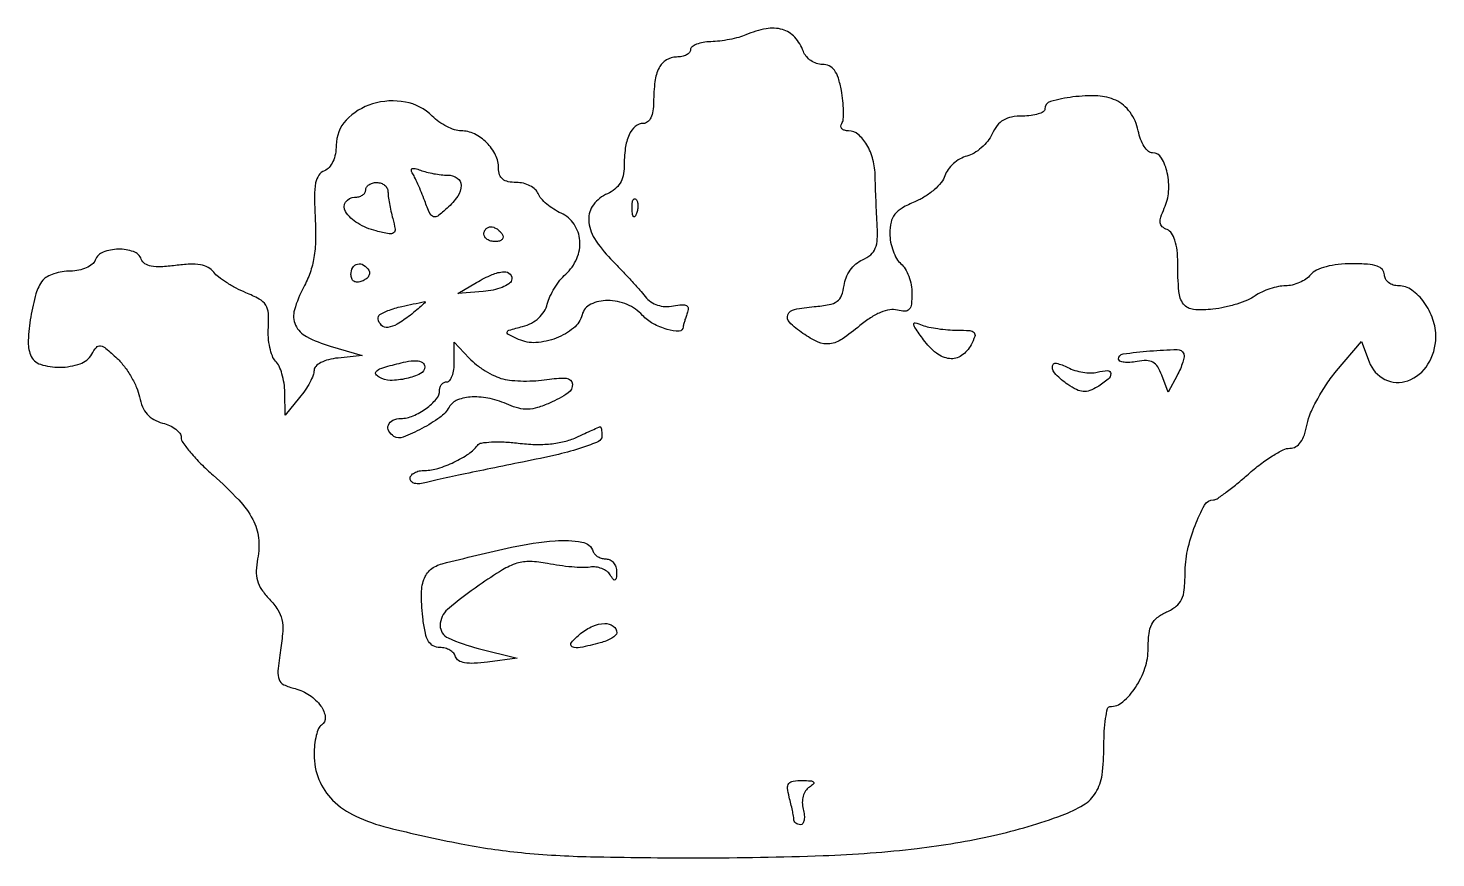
# Model space of a CAD drawing. Extents: x 0 to 191, y 1 to 113.
import ezdxf

# ---------------------------------------------------------------- set-up
doc = ezdxf.new("R2010")
doc.units = 0

msp = doc.modelspace()

# ---------------------------------------------------------------- linework, layer by layer
for points in [[(97.5, 112, -0.035492), (96.537653, 111.665091, -0.017667), (95.279688, 111.372382, -0.017442), (93.949101, 111.15983, -0.024498), (92.75, 111.070285, 0.034517), (91.696749, 110.970393, 0.051945), (90.807812, 110.726896, 0.066864), (90.195655, 110.388739, 0.237463), (90, 110, -0.182536), (89.855843, 109.618285, -0.0909), (89.443928, 109.29375, -0.070807), (88.831332, 109.073863, -0.050854), (88.106989, 109, 0.139676), (86.725511, 108.606402, 0.136687), (85.745183, 107.541338, 0.086978), (85.173546, 105.68541, 0.031327), (85, 102.918213, -0.03649), (84.910411, 101.692271, -0.075007), (84.630662, 100.773724, -0.110478), (84.185332, 100.206308, -0.173022), (83.606989, 100, 0.181255), (82.516306, 99.591186, 0.108928), (81.684355, 98.465732, 0.071808), (81.164752, 96.632499, 0.033218), (81, 94.155341, -0.05541), (80.861198, 92.906684, -0.082382), (80.448151, 91.889727, -0.086003), (79.745073, 91.090979, -0.066094), (78.75, 90.487128, 0.128371), (76.851515, 88.986805, 0.175585), (76.214984, 86.922069, 0.127499), (77.000414, 84.402767, 0.055973), (79.180267, 81.638122, -0.004453), (80.552141, 80.225027, -0.004172), (81.928985, 78.756971, -0.004155), (83.128999, 77.433977, -0.014274), (83.875852, 76.546989, 0.072105), (84.618833, 75.847098, 0.072719), (85.527914, 75.389426, 0.069617), (86.565333, 75.19828, 0.058086), (87.683885, 75.279903, -0.024395), (88.861033, 75.445913, -0.145259), (89.462948, 75.325666, -0.281157), (89.684647, 74.95325, -0.089035), (89.558032, 74.290634, 0.008784), (89.344377, 73.703207, 0.010407), (89.163922, 73.140749, 0.009345), (89.0309, 72.661887, 0.063151), (89, 72.418213, -0.413428), (88.45099, 71.867727, -0.070799), (86.830086, 72.093963, -0.055444), (84.913995, 72.883408, -0.083604), (83.5, 74, 0.111277), (81.406788, 75.474202, 0.095779), (78.764523, 76.012495, 0.115251), (76.481311, 75.503144, 0.219957), (75.311161, 74.081879, -0.158138), (74.161771, 72.286524, -0.079662), (71.814588, 70.915446, -0.076951), (69.059194, 70.310595, -0.124512), (66.713397, 70.750218, -0.008201), (65.265273, 71.448689, -0.367163), (65.143964, 71.734637, -0.253002), (65.407117, 71.991164, -0.005106), (67.258705, 72.497293, 0.055913), (68.443732, 72.954643, 0.064673), (69.435483, 73.646624, 0.068797), (70.169387, 74.526754, 0.0781), (70.598642, 75.536997, -0.048191), (70.959311, 76.549466, -0.028401), (71.570218, 77.68031, -0.028212), (72.31593, 78.750672, -0.042606), (73.089937, 79.581391, 0.107719), (74.591516, 81.681952, 0.120778), (75.000558, 84.129129, 0.130742), (74.22972, 86.344958, 0.137986), (72.471935, 87.830833, -0.036345), (71.461792, 88.382918, -0.033838), (70.51643, 89.087503, -0.035617), (69.763613, 89.831261, -0.088691), (69.364946, 90.491348, 0.119166), (68.966894, 91.068683, 0.065149), (68.253134, 91.556834, 0.059152), (67.351204, 91.887668, 0.058417), (66.393011, 92, -0.049332), (65.292205, 92.108875, -0.120876), (64.560205, 92.45148, -0.143119), (64.143509, 93.050036, -0.081138), (64, 93.928571, 0.114032), (63.585739, 95.721374, 0.082998), (62.392941, 97.392941, 0.082998), (60.721374, 98.585739, 0.114032), (58.928571, 99, -0.08008), (58.046253, 99.142224, -0.037832), (56.979018, 99.5875, -0.03624), (55.907595, 100.234621, -0.042427), (55, 101, 0.152109), (51.37618, 102.902729, 0.119705), (46.926491, 102.65023, 0.130115), (43.350172, 100.439131, 0.191874), (42, 97.050285, -0.047235), (41.888262, 95.870148, -0.061025), (41.555855, 94.834936, -0.07145), (41.045948, 94.04854, -0.122222), (40.408211, 93.603151, 0.155118), (39.643637, 92.992181, 0.099431), (39.207424, 91.932815, 0.051084), (39.048011, 90.172609, 0.011445), (39.152529, 87.15743, -0.019138), (39.209542, 84.198733, -0.036666), (38.990762, 81.835246, -0.042685), (38.464624, 79.782606, -0.03946), (37.587228, 77.791831, 0.052386), (36.344144, 74.761861, 0.179576), (36.492052, 72.673861, 0.170062), (37.980987, 71.116638, 0.046026), (41.198503, 69.835533), (45.5, 68.566244), (42.25, 68.219764, 0.035991), (40.971742, 67.98959, 0.05634), (39.928142, 67.59359, 0.073773), (39.231134, 67.093342, 0.202972), (39, 66.547425, -0.095784), (38.871143, 65.880951, -0.027031), (38.422273, 64.917558, -0.026189), (37.786017, 63.861955, -0.024953), (37.033269, 62.860784), (35.066539, 60.5), (35.033269, 63.55, 0.034899), (34.931719, 64.805996, 0.033165), (34.656065, 66.05777, 0.034936), (34.261179, 67.129904, 0.090913), (33.79589, 67.80411, -0.106664), (33.348134, 68.498271, -0.037419), (33.012062, 69.643052, -0.035117), (32.820542, 70.996832, -0.034408), (32.818416, 72.373459, 0.033675), (32.818267, 74.273208, 0.127606), (32.446264, 75.391112, 0.122698), (31.568578, 76.21129, 0.03008), (29.772527, 77.072742, -0.023221), (28.439171, 77.689931, -0.021764), (27.138829, 78.440463, -0.022327), (26.045, 79.207636, -0.06661), (25.402209, 79.855477, 0.111273), (24.656899, 80.484136, 0.0769), (23.60751, 80.83839, 0.054207), (22.16992, 80.930181, 0.022201), (20.219233, 80.756231, -0.019089), (18.261486, 80.56937, -0.059687), (16.943427, 80.651522, -0.100244), (16.090141, 80.993623, -0.15709), (15.598409, 81.604146, 0.221035), (14.535777, 82.633133, 0.08796), (12.483484, 82.961743, 0.08721), (10.428601, 82.565107, 0.213073), (9.361626, 81.5, -0.133108), (8.938778, 80.921352, -0.063498), (8.146131, 80.437291, -0.055829), (7.125263, 80.110418, -0.049624), (6.015456, 80, 0.040687), (4.882054, 79.907617, 0.039542), (3.767327, 79.632812, 0.042312), (2.828725, 79.230082, 0.102874), (2.252835, 78.75, 0.09929), (1.318972, 76.92479, 0.027948), (0.620302, 73.787278, 0.027706), (0.275452, 70.601564, 0.105094), (0.58686, 68.634243, 0.22659), (1.921696, 67.368759, 0.081752), (4.575228, 66.967888, 0.078869), (7.309389, 67.438961, 0.185216), (8.876446, 68.743705, -0.050101), (9.5199, 69.663714, -0.261913), (10.079718, 69.86682, -0.136463), (10.798291, 69.532446, -0.011853), (12.315145, 68.173662, -0.04259), (13.300783, 67.075561, -0.029568), (14.225117, 65.686736, -0.029929), (14.958731, 64.236314, -0.052808), (15.358676, 62.956622, 0.049645), (15.771628, 61.605427, 0.08153), (16.403828, 60.593714, 0.086974), (17.293128, 59.880331, 0.064252), (18.469667, 59.418257, -0.045761), (19.437798, 59.078664, -0.056485), (20.256715, 58.585921, -0.066959), (20.81613, 58.023319, -0.163648), (21, 57.476579, 0.157901), (21.231746, 56.761041, 0.018667), (22.274958, 55.427261, 0.020843), (23.67807, 53.899118, 0.015671), (25.340283, 52.334987, -0.022295), (28.787416, 49.004084, -0.067228), (30.692117, 46.356905, -0.094115), (31.474594, 43.843184, -0.078031), (31.357717, 41.038583, 0.040946), (31.166449, 39.390655, 0.079019), (31.330297, 38.076186, 0.078446), (31.895073, 36.871191, 0.039852), (32.943177, 35.560485, -0.043423), (34.078803, 34.119383, -0.091037), (34.631154, 32.809416, -0.072046), (34.75017, 31.195608, -0.019658), (34.470161, 28.649589, 0.011582), (34.113448, 25.826425, 0.115518), (34.263935, 24.652472, 0.198133), (34.903181, 23.964512, 0.046279), (36.419706, 23.430797, -0.086648), (38.382799, 22.557029, -0.087877), (39.922563, 21.073092, -0.128461), (40.514284, 19.561109, -0.291546), (40.002704, 18.501671, 0.15814), (39.615112, 18.044798, 0.036149), (39.294544, 17.069596, 0.033924), (39.073637, 15.83816, 0.027427), (39, 14.496747, 0.096349), (39.654631, 11.131097, 0.102049), (41.51813, 8.333439, 0.085624), (44.642613, 6.154489, 0.048598), (49, 4.608151, 0.012851), (58.918588, 2.408973, 0.0238), (67.079988, 1.218028, 0.018982), (76.451529, 0.661164, 0.005439), (91, 0.508195, 0.008829), (107.95076, 0.813698, 0.020162), (120.701188, 1.784546, 0.025953), (131.042883, 3.540694, 0.03293), (140.335171, 6.272575, 0.049622), (143.228127, 7.673375, 0.118942), (144.899889, 9.350066, 0.104251), (145.748287, 11.753018, 0.032925), (146, 15.571429, -0.014044), (146.058468, 17.652588, -0.023055), (146.23836, 19.405357, -0.019358), (146.492087, 20.745691, -0.349523), (146.811439, 21, 0.178685), (148.561308, 21.645977, 0.0704), (150.286693, 23.601528, 0.064429), (151.56443, 26.221833, 0.081435), (152, 28.87844, -0.027565), (152.110785, 30.886416, -0.089813), (152.48938, 32.157986, -0.112219), (153.234492, 33.057062, -0.056996), (154.5, 33.818046, 0.058069), (155.78555, 34.594831, 0.116491), (156.52653, 35.512412, 0.088252), (156.895625, 36.839157, 0.023827), (157, 39.028221, -0.053479), (157.335404, 42.155103, -0.038575), (158.342096, 45.518472, -0.035554), (159.64746, 48.298345, -0.271572), (160.844027, 49, 0.151224), (161.324473, 49.148711, 0.009291), (162.558771, 50.027895, 0.013133), (164.004505, 51.158707, 0.009308), (165.568347, 52.499218, -0.019712), (167.198618, 53.838856, -0.023188), (168.845829, 54.97077, -0.022944), (170.304549, 55.786368, -0.116391), (171.204687, 55.999218, 0.135732), (171.982583, 56.214736, 0.102645), (172.637213, 56.818092, 0.073483), (173.156675, 57.828536, 0.034649), (173.533119, 59.25, -0.05557), (174.005994, 60.775207, -0.023075), (174.960827, 62.713073, -0.022487), (176.185185, 64.714906, -0.026985), (177.517503, 66.475356), (180.878141, 70.450712), (181.91432, 67.725356, 0.186769), (184.071322, 65.327672, 0.207565), (187.163554, 65.143188, 0.168154), (189.902436, 67.371275, 0.136362), (190.968197, 71.027494, 0.08601), (190.578607, 73.456835, 0.073596), (189.386136, 75.761186, 0.080877), (187.717534, 77.428215, 0.157156), (185.943296, 78, -0.075621), (185.200834, 78.112937, -0.089098), (184.570843, 78.440625, -0.100722), (184.149697, 78.927961, -0.128679), (184, 79.5, 0.185719), (183.732916, 80.194254, 0.127222), (183.020407, 80.664336, 0.065183), (181.726193, 80.926599, 0.01744), (179.622445, 81, 0.026785), (177.737946, 80.898973, 0.038419), (176.094383, 80.593241, 0.045033), (174.798985, 80.119326, 0.109775), (174, 79.5, -0.071191), (173.365736, 78.925577, -0.044602), (172.487751, 78.440625, -0.04393), (171.516538, 78.110459, -0.060045), (170.600062, 78, 0.050842), (169.631721, 77.901281, 0.029306), (168.498634, 77.597686, 0.029022), (167.385158, 77.155002, 0.042645), (166.472506, 76.63042, -0.0532), (165.456028, 76.074305, -0.022201), (163.986277, 75.537936, -0.021664), (162.348061, 75.098263, -0.026215), (160.778651, 74.834566, -0.049145), (158.143727, 74.792825, -0.212582), (156.80364, 75.527182, -0.144106), (156.151391, 77.23755, -0.019524), (156, 81.113172, 0.026648), (155.908593, 82.827044, 0.050804), (155.623852, 84.175607, 0.06832), (155.170103, 85.124522, 0.156746), (154.559741, 85.615449, -0.091406), (153.912984, 86.010835, -0.179803), (153.636378, 86.537028, -0.113125), (153.710853, 87.301447, -0.026284), (154.186657, 88.510322, 0.089659), (154.761549, 90.774183, 0.069573), (154.585759, 93.314988, 0.082199), (153.804127, 95.318149, 0.264613), (152.605948, 96, -0.185287), (152.042739, 96.21613, -0.065433), (151.47141, 96.884498, -0.053977), (150.978116, 97.858621, -0.0409), (150.647789, 99.011055, 0.053402), (150.232363, 100.334778, 0.056451), (149.551544, 101.514036, 0.058775), (148.653986, 102.470229, 0.068124), (147.599315, 103.136703, 0.096648), (145.161707, 103.719885, 0.041186), (141.795385, 103.584511, 0.038147), (138.772725, 102.975638, 0.335769), (138, 101.954687, -0.26302), (137.792429, 101.587392, -0.059062), (137.112452, 101.280439, -0.046609), (136.136129, 101.069388, -0.029945), (134.978561, 101, 0.04451), (133.491433, 100.867354, 0.088516), (132.385886, 100.458159, 0.09527), (131.541706, 99.716215, 0.058134), (130.853092, 98.576917, -0.060534), (130.260444, 97.606906, -0.04498), (129.395431, 96.695463, -0.045779), (128.405693, 95.973626, -0.073315), (127.441181, 95.574593, 0.069043), (126.509178, 95.198257, 0.052582), (125.61648, 94.551871, 0.053432), (124.89427, 93.748518, 0.079709), (124.470288, 92.906387, -0.097212), (123.975973, 92.004008, -0.040928), (123.002218, 91.013304, -0.038484), (121.754968, 90.093779, -0.040667), (120.403638, 89.395291, 0.030729), (118.660563, 88.537718, 0.095544), (117.671224, 87.688785, 0.114033), (117.165075, 86.624821, 0.054291), (117, 85.109025, 0.04656), (117.110855, 83.921136, 0.041002), (117.440625, 82.720543, 0.043189), (117.924665, 81.682548, 0.089085), (118.5, 81, -0.087203), (119.075216, 80.322745, -0.043459), (119.559375, 79.303016, -0.04138), (119.889155, 78.128377, -0.047784), (120, 76.971175, -0.026622), (119.922659, 75.519649, -0.153709), (119.619033, 74.823911, -0.22066), (119.040554, 74.565639, -0.060406), (118.025149, 74.703674, 0.106673), (116.994101, 74.748281, 0.055517), (115.751279, 74.390598, 0.046259), (114.3773, 73.668992, 0.030873), (112.948423, 72.610055, -0.026268), (110.532285, 70.784771, -0.115245), (108.873063, 70.150779, -0.140869), (107.28627, 70.381504, -0.046715), (105.222506, 71.556704, -0.038898), (103.393243, 73.062683, -0.309962), (103.18398, 74.078685, -0.248738), (104.08312, 74.813549, -0.028769), (106.75, 75.189635, 0.023563), (108.78175, 75.454626, 0.109367), (109.867463, 75.906864, 0.151756), (110.473121, 76.69204, 0.059994), (110.795428, 78.032432, -0.067759), (111.070558, 79.103472, -0.05844), (111.631477, 80.121734, -0.059318), (112.402275, 80.968025, -0.075134), (113.295428, 81.532432, 0.070251), (114.405378, 82.218841, 0.124892), (115.03322, 83.083249, 0.086899), (115.301763, 84.36634, 0.022122), (115.277685, 86.5, -0.002072), (115.19017, 88.201862, -0.001736), (115.111077, 90.007987, -0.001751), (115.050296, 91.659323, -0.004809), (115.022696, 92.825064, 0.059935), (114.71707, 95.095988, 0.069201), (113.883852, 97.113332, 0.083328), (112.710272, 98.517623, 0.178971), (111.405799, 99, -0.066575), (110.866925, 99.07207, -0.139541), (110.508051, 99.288753, -0.191029), (110.38251, 99.609762, -0.138083), (110.489487, 99.98299, 0.118539), (110.685083, 100.578004, 0.023313), (110.724734, 101.710348, 0.02353), (110.645202, 103.064433, 0.019934), (110.437213, 104.48299, 0.028619), (110.02444, 106.150446, 0.083442), (109.492955, 107.206172, 0.124162), (108.786291, 107.790417, 0.111405), (107.857324, 108, -0.083105), (107.075051, 108.130926, -0.06683), (106.311591, 108.514062, -0.067367), (105.681992, 109.08104, -0.087646), (105.291557, 109.75, 0.096), (104.124666, 111.675318, 0.139234), (102.448152, 112.721315, 0.116544), (100.237083, 112.829933, 0.055783)], [(57.081787, 93, -0.147388), (58.40366, 92.60169, -0.254822), (58.926142, 91.61367, -0.14991), (58.457099, 90.150373, -0.056921), (57.025427, 88.523011, -0.018782), (55.757849, 87.459661, -0.248952), (55.176201, 87.358344, -0.212362), (54.709076, 87.779785, -0.013735), (53.9954, 89.512099, 0.006843), (53.544796, 90.650142, 0.006868), (53.063743, 91.774033, 0.006736), (52.617674, 92.742475, 0.027123), (52.305929, 93.314014, -0.111693), (52.179473, 93.681868, -0.356446), (52.311077, 93.884429, -0.142246), (52.715885, 93.895452, -0.027766), (53.417743, 93.669939, 0.029191), (54.225089, 93.413065, 0.01721), (55.214212, 93.196795, 0.017185), (56.220521, 93.048329, 0.028035)], [(49.013655, 90.75, 0.031667), (49.061298, 90.109395, 0.010046), (49.211742, 89.162965, 0.009985), (49.422234, 88.112176, 0.010949), (49.668819, 87.102648, -0.023919), (49.977196, 85.68121, -0.281789), (49.774419, 85.178674, -0.209962), (49.175428, 85.042194, -0.014005), (47.415182, 85.431932, -0.073727), (44.911363, 86.470203, -0.116144), (43.250954, 88.085197, -0.301354), (43.273033, 89.354966, -0.246841), (44.5, 90, 0.064853), (45.073457, 90.074694, 0.082425), (45.559375, 90.29375, 0.098894), (45.884432, 90.618646, 0.148195), (46, 91, -0.148195), (46.115568, 91.381354, -0.098894), (46.440625, 91.70625, -0.082425), (46.926543, 91.925306, -0.064853), (47.5, 92, -0.081769), (48.073943, 91.905507, -0.091236), (48.563386, 91.632812, -0.099467), (48.893209, 91.226804, -0.11881)], [(82.683114, 87.8125, -0.054073), (82.461564, 87.395823, -0.470617), (82.279315, 87.37858, -0.168741), (82.137993, 87.670344, -0.018894), (82.078947, 88.416667, -0.028489), (82.089945, 89.112848, -0.077125), (82.200665, 89.592839, -0.208169), (82.385309, 89.77538, -0.296942), (82.604167, 89.729167, -0.126455), (82.797407, 89.402231, -0.060344), (82.876576, 88.916927, -0.05415), (82.839148, 88.359369, -0.051402)], [(64.5, 85, -0.139169), (64.607943, 84.620352, -0.191142), (64.478525, 84.29375, -0.138808), (64.110654, 84.073267, -0.066118), (63.559017, 84, -0.062283), (62.962904, 84.074545, -0.080552), (62.457961, 84.29375, -0.097988), (62.120018, 84.618621, -0.153634), (62, 85, -0.092995), (62.071618, 85.381732, -0.096318), (62.276414, 85.70625, -0.099231), (62.581949, 85.923444, -0.105429), (62.940983, 86, -0.089642), (63.346558, 85.926698, -0.053229), (63.7871, 85.70625, -0.051032), (64.193797, 85.382515, -0.06081)], [(46.435239, 80.104785, -0.160704), (46.527613, 79.718783, -0.122111), (46.387051, 79.304103, -0.094924), (46.024563, 78.922037, -0.064087), (45.494256, 78.63617, -0.076022), (44.882944, 78.502894, -0.151817), (44.406756, 78.618633, -0.165347), (44.106064, 78.97324, -0.094172), (44, 79.531385, -0.128597), (44.245023, 80.468306, -0.21), (44.890389, 80.954077, -0.198008), (45.717023, 80.820919, -0.117169)], [(65.756322, 78.75, -0.174068), (65.367453, 78.250883, -0.047256), (64.461013, 77.790671, -0.041866), (63.263419, 77.43111, -0.033022), (61.922988, 77.23952), (58.5, 76.979039), (61, 78.454084, -0.032177), (63.107119, 79.521025, -0.085771), (64.740962, 79.909199, -0.226652), (65.579596, 79.570696, -0.271001)], [(52, 74.001446, -0.030219), (50.259198, 72.802761, -0.108078), (48.987084, 72.370889, -0.218797), (48.149342, 72.647433, -0.161837), (47.675, 73.515179, -0.299936), (47.92324, 74.09675, -0.057471), (48.998964, 74.642848, -0.032728), (50.893562, 75.207203, -0.008558), (54, 75.859449, -0.724299), (54.044317, 75.77965, -0.01886), (53.61875, 75.353294, -0.014427), (52.925208, 74.745309, -0.006866)], [(126.116971, 72, -0.01581), (127.824672, 71.945989, -0.190319), (128.409078, 71.671308, -0.285383), (128.515847, 71.142695, -0.03369), (128, 70, -0.118127), (126.709932, 68.548434, -0.181616), (125.099291, 68.137586, -0.142796), (123.318014, 68.87653, -0.065991), (121.57072, 70.70721, -0.004748), (120.406174, 72.335646, -0.132281), (120.229363, 72.822626, -0.520248), (120.431548, 72.991756, -0.025903), (121.402508, 72.675785, 0.039784), (122.283535, 72.415865, 0.016247), (123.513822, 72.198512, 0.015954), (124.857143, 72.049512, 0.019643)], [(64.581963, 65.390073, 0.039581), (65.794825, 65.18589, 0.01878), (67.378559, 65.106466, 0.018481), (69.050131, 65.147267, 0.024884), (70.554286, 65.315096, -0.0497), (73.15551, 65.475423, -0.370889), (73.993668, 64.697592, -0.283177), (73.424638, 63.487374, -0.040687), (70.914617, 62.122499, -0.029624), (69.282625, 61.51289, -0.063655), (67.96159, 61.284605, -0.07141), (66.724586, 61.406968, -0.046622), (65.367564, 61.878388, 0.05157), (62.858214, 62.722451, 0.064995), (60.420022, 62.946471, 0.079662), (58.445237, 62.551969, 0.177951), (57.29919, 61.570139, -0.110881), (56.047992, 60.175017, -0.032972), (53.596454, 58.661992, -0.028772), (51.054911, 57.497912, -0.235608), (49.8217, 57.610195, -0.126361), (49.124927, 58.334782, -0.223752), (49.064724, 59.144769, -0.196427), (49.666358, 59.785451, -0.103046), (50.75, 60.031803, 0.095608), (52.419486, 60.385563, 0.057721), (54.185485, 61.384454, 0.059798), (55.563044, 62.666565, 0.177277), (56, 63.860243, -0.086463), (56.075826, 64.295455, -0.094072), (56.29375, 64.665196, -0.100251), (56.618535, 64.912501, -0.113217), (57, 65, 0.23797), (57.383415, 65.193436, 0.070167), (57.70625, 65.789765, 0.053704), (57.927035, 66.658833, 0.035385), (58, 67.688561), (58, 70.377123), (60.027677, 68.200667, 0.039696), (60.988552, 67.320794, 0.027294), (62.201916, 66.477267, 0.0276), (63.467426, 65.789633, 0.049201)], [(155.915702, 65.842488), (154.701696, 63.574097), (153.840668, 65.90168, 0.050756), (153.291861, 67.021345, 0.127892), (152.638235, 67.641624, 0.125795), (151.757884, 67.870685, 0.048327), (150.489819, 67.753303, -0.029646), (149.535454, 67.628912, -0.050359), (148.731384, 67.653282, -0.070563), (148.179116, 67.807211, -0.29789), (148, 68.081174, -0.373957), (148.600166, 68.771408, -0.014349), (152.244308, 69.176381, -0.014744), (155.917525, 69.369383, -0.300647), (156.814854, 68.805439, -0.153746), (156.864028, 68.399341, -0.027515), (156.680605, 67.648565, -0.027445), (156.357438, 66.761896, -0.021756)], [(54, 67.019052, -0.288735), (53.427486, 66.110286, -0.055772), (51.506149, 65.441414, -0.054364), (49.325818, 65.189663, -0.140898), (47.816917, 65.613152, -0.102594), (47.387164, 66.020015, -0.331955), (47.399263, 66.389421, -0.135604), (47.88424, 66.741151, -0.021615), (49.010081, 67.107615, -0.013347), (51.431006, 67.712309, -0.059024), (52.890144, 67.858955, -0.143637), (53.6834, 67.610902, -0.250661)], [(145.102233, 66.316483, -0.053637), (146.505758, 66.526607, -0.423199), (146.934845, 66.119392, -0.22746), (146.577274, 65.35282, -0.032208), (145.124023, 64.309527, -0.05204), (144.086525, 63.802894, -0.107701), (143.197349, 63.681487, -0.096773), (142.276539, 63.938134, -0.036578), (141.124023, 64.625684, -0.041265), (139.488119, 65.985496, -0.198919), (139.024306, 67.076106, -0.48168), (139.562282, 67.513305, -0.069122), (141.102233, 66.945287, 0.047958), (142.046374, 66.55105, 0.035962), (143.144403, 66.29648, 0.03678), (144.223102, 66.207396, 0.066259)], [(78, 57.640233, -0.296153), (77.529146, 56.915003, -0.025782), (75.377357, 56.086463, -0.022099), (72.10022, 55.173118, -0.007443), (67.25, 54.125497, 0.001238), (62.968908, 53.256267, 0.001544), (58.996875, 52.426744, 0.001248), (55.666522, 51.711794, 0.011857), (54.25, 51.368633, -0.038495), (53.332959, 51.197552, -0.083289), (52.61899, 51.239516, -0.135835), (52.171494, 51.481039, -0.204236), (52, 51.883369, -0.175094), (52.153935, 52.30947, -0.093046), (52.591486, 52.67199, -0.07327), (53.243225, 52.917345, -0.053494), (54.013569, 53, 0.076067), (55.781758, 53.270568, 0.035072), (57.954576, 54.122833, 0.034899), (59.954721, 55.251325, 0.090248), (61.147077, 56.392484, -0.201061), (61.665738, 56.708083, -0.024067), (63.029621, 56.847244, -0.025637), (64.741103, 56.85117, -0.018393), (66.647077, 56.687329, 0.024024), (68.931484, 56.516838, 0.031258), (71.027533, 56.592411, 0.034598), (72.897135, 56.908921, 0.048187), (74.5, 57.463626, -0.000854), (75.667713, 57.996002, -0.00127), (76.692188, 58.457826, -0.000545), (77.569796, 58.84962, -0.026175), (77.75, 58.918781, -0.408219), (77.84719, 58.870504, -0.035398), (77.926563, 58.57671, -0.030938), (77.982101, 58.155966, -0.017348)], [(76.833333, 41.977355, 0.114736), (77.066191, 41.603586, 0.069066), (77.484896, 41.287098, 0.063386), (78.016824, 41.07295, 0.064121), (78.583333, 41, -0.123118), (79.12242, 40.865215, -0.101744), (79.579356, 40.485937, -0.091811), (79.883576, 39.918462, -0.079603), (79.984687, 39.25, -0.016184), (79.949078, 38.384412, -0.268667), (79.792808, 38.155216, -0.354973), (79.558646, 38.21122, -0.022226), (79.122403, 38.836189, 0.096853), (78.658348, 39.326339, 0.063025), (77.969712, 39.696973, 0.060213), (77.17265, 39.898448, 0.069035), (76.387715, 39.890168, -0.044516), (75.403827, 39.83163, -0.013558), (73.912426, 39.916227, -0.013458), (72.239035, 40.102219, -0.014306), (70.612033, 40.375175, 0.039345), (68.266831, 40.648871, 0.08618), (66.481159, 40.407412, 0.061532), (64.530187, 39.514423, 0.01274), (61.362033, 37.449418, 0.026189), (57.097914, 34.170754, 0.215726), (56.084853, 32.007696, 0.298586), (57.176425, 30.294349, 0.044088), (61.25, 28.875763), (66.5, 27.552044), (62.5, 27.026022, -0.019816), (60.681975, 26.859889, -0.054409), (59.397342, 26.933462, -0.089702), (58.572137, 27.229872, -0.201127), (58.176676, 27.75, 0.12297), (57.91701, 28.227785, 0.075073), (57.414505, 28.632812, 0.067635), (56.754971, 28.906597, 0.064692), (56.036082, 29, -0.12392), (55.158447, 29.220905, -0.134558), (54.521662, 29.826955, -0.082075), (54.079195, 30.938523, -0.024308), (53.774877, 32.75, -0.024775), (53.546256, 36.092345, -0.086282), (53.875614, 38.222797, -0.138175), (54.789657, 39.558476, -0.112097), (56.340679, 40.351799, -0.008603), (65.761882, 42.580831, -0.034004), (71.650103, 43.453527, -0.061297), (75.279783, 43.296329, -0.275786)], [(80, 31.009643, -0.210072), (79.850808, 30.670215, -0.048186), (79.339062, 30.2842, -0.041828), (78.611564, 29.91799, -0.030235), (77.75, 29.630286, -0.014236), (75.050942, 28.988728, -0.163464), (73.982186, 29.116696, -0.497007), (73.863551, 29.687086, -0.043203), (75.106567, 30.88521, -0.065559), (76.74542, 31.889384, -0.098662), (78.375072, 32.257417, -0.159478), (79.527992, 31.912279, -0.24568)], [(106.106601, 10.087045, 0.104575), (105.590855, 9.58405, 0.078677), (105.25787, 8.862745, 0.071274), (105.142842, 8.003998, 0.061735), (105.262982, 7.102358, -0.038867), (105.407989, 6.296715, -0.067203), (105.385014, 5.617568, -0.101947), (105.208616, 5.164405, -0.254381), (104.90638, 5, -0.081061), (104.559151, 5.056666, -0.090344), (104.262238, 5.220313, -0.098706), (104.061155, 5.463907, -0.119339), (103.986345, 5.75, 0.038866), (103.945571, 6.173885, 0.007282), (103.799577, 6.940625, 0.007754), (103.601554, 7.833587, 0.007025), (103.369714, 8.75, -0.037799), (103.144764, 9.943628, -0.197209), (103.325156, 10.574021, -0.193434), (103.899369, 10.903187, -0.036226), (105.133369, 10.984687, -0.014013), (106.272538, 10.945377, -0.1723), (106.66632, 10.777138, -0.439379), (106.665743, 10.51437, -0.044064)]]:
    msp.add_lwpolyline(points, format="xyb", close=True)

doc.saveas('drawing.dxf')
